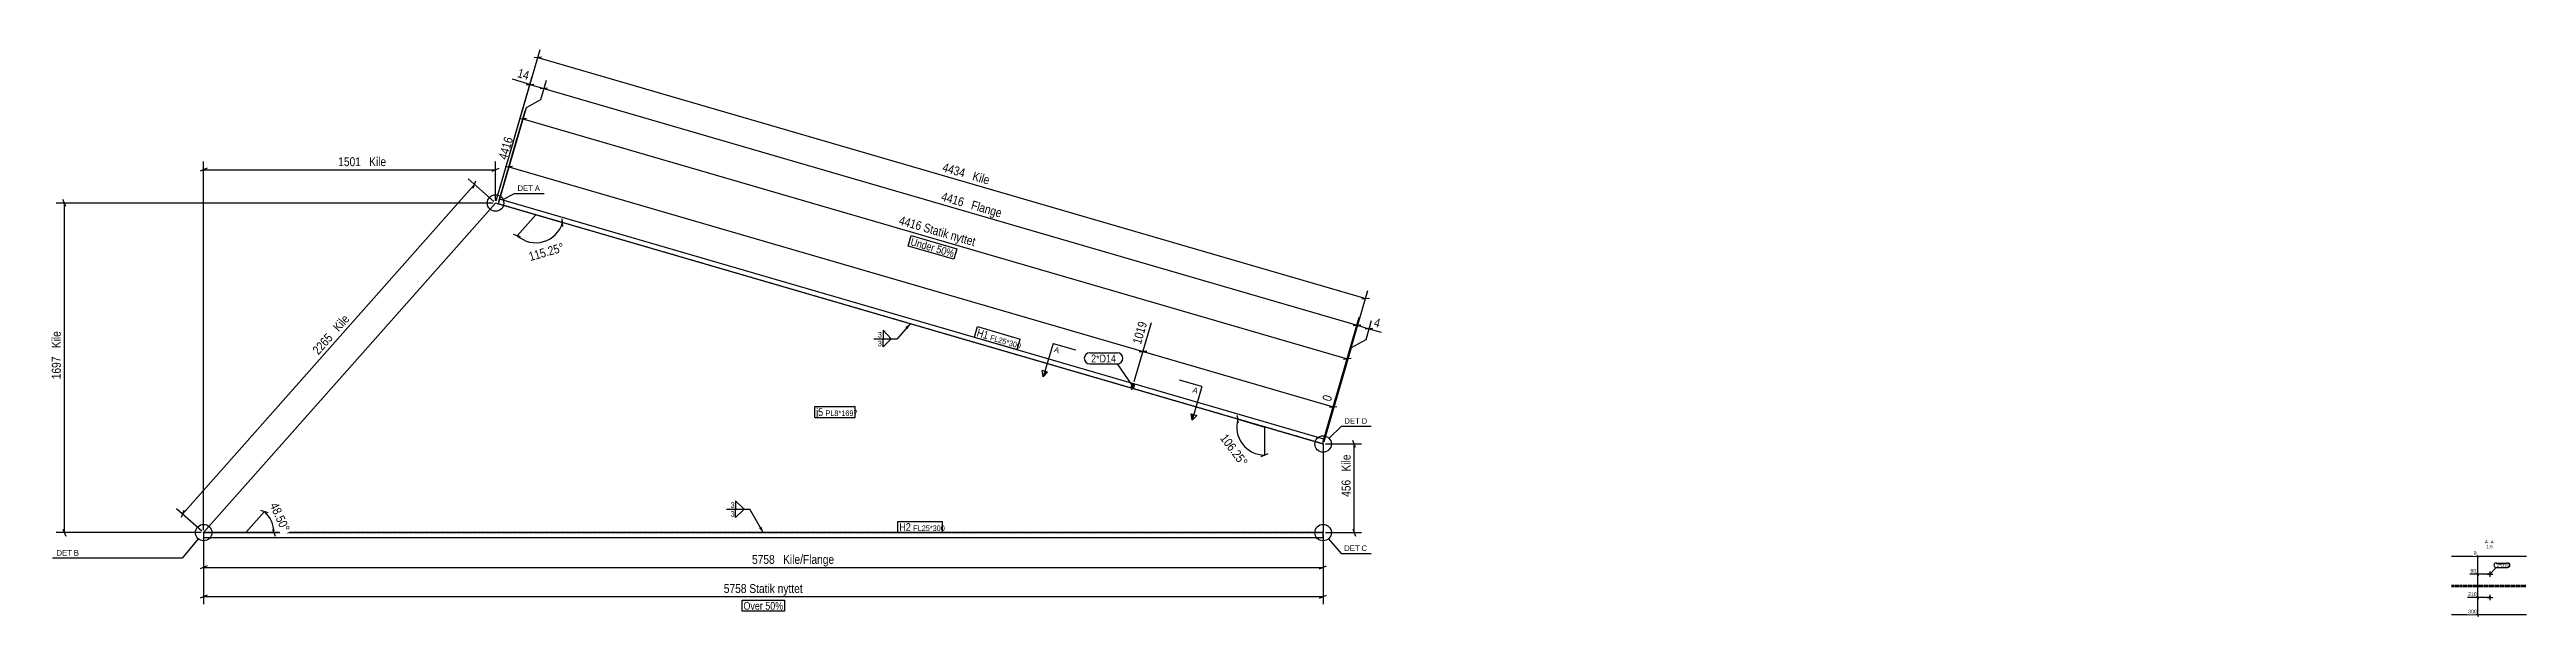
# Model space of a CAD drawing. Header units: millimetres. Extents: x 38 to 33286, y 8 to 2938.
# Drawn here: x 38 to 12777, y 20 to 2938 of the extents above; entities that cross this region are included whole.
import ezdxf

# ---------------------------------------------------------------- set-up
doc = ezdxf.new("R2010")
doc.units = ezdxf.units.MM
doc.linetypes.add('DXK_LINE_DOT2', pattern=[3.9198, 1.9599, -1.9599])
for name, color, linetype in [('MÅLSÆTNING', 7, 'Continuous'), ('STÅL', 7, 'Continuous'), ('TEKST', 7, 'Continuous')]:
    doc.layers.add(name, color=color, linetype=linetype)
doc.styles.add('Arial', font='ARIAL.TTF', dxfattribs={"height": 0.2})
doc.styles.add('Arial Narrow', font='ARIALN.TTF', dxfattribs={"height": 0.2})

msp = doc.modelspace()

# ---------------------------------------------------------------- hatches: boundary and pattern name
at = {"layer": 'STÅL', "linetype": 'Continuous'}
for points in [[(5620, 1216), (5607, 1220), (5600, 1196), (5613, 1192)], [(5620, 1216), (5607, 1220), (5600, 1196), (5613, 1192)], [(12589, 245, -1), (12589, 231, -1)], [(12589, 125, -1), (12589, 111, -1)]]:
    msp.add_hatch(color=96, dxfattribs=at).paths.add_polyline_path(points)
at = {"layer": 'TEKST', "linetype": 'Continuous'}
for color, points in [(3, [(4439, 1509), (4465, 1527), (4451, 1499)]), (30, [(5157, 1282), (5171, 1278), (5149, 1253)]), (30, [(5909, 1063), (5923, 1059), (5915, 1030)]), (3, [(3701, 481), (3709, 452), (3688, 474)])]:
    msp.add_hatch(color=color, dxfattribs=at).paths.add_polyline_path(points)

# ---------------------------------------------------------------- linework, layer by layer
at = {"layer": 'MÅLSÆTNING', "color": 7, "linetype": 'Continuous'}
for p, q in [((2335, 2160), (2562, 2938)), ((2569, 2899), (2531, 2896)), ((2550, 2898), (6807, 1657)), ((2564, 2680), (2489, 2639)), ((2564, 2680), (2489, 2639)), ((2490, 2756), (2529, 2760)), ((2509, 2758), (2581, 2738)), ((2600, 2739), (2561, 2736)), ((2600, 2739), (2561, 2736)), ((2592, 2778), (2564, 2680)), ((2592, 2778), (2564, 2680)), ((2489, 2639), (2349, 2156)), ((2356, 2180), (2485, 2623)), ((2492, 2584), (2453, 2580)), ((2349, 2156), (2444, 2483)), ((849, 2327), (813, 2312)), ((831, 464), (831, 2362)), ((2420, 2336), (2381, 2333)), ((122, 2130), (107, 2166)), ((2323, 2156), (2192, 2272)), ((2217, 2225), (2230, 2262)), ((2320, 2148), (72, 2148)), ((115, 452), (115, 2148)), ((2343, 2145), (2677, 2048)), ((2443, 1980), (2539, 2088)), ((2677, 2048), (2539, 2088)), ((2679, 2028), (2675, 2067)), ((2461, 1974), (2425, 1987)), ((6592, 919), (6818, 1698)), ((6787, 1655), (6826, 1659)), ((5617, 1230), (5705, 1533)), ((5617, 1230), (5705, 1533)), ((6835, 1542), (6807, 1444)), ((6807, 1444), (6732, 1403)), ((6743, 1517), (6782, 1521)), ((6743, 1517), (6782, 1521)), ((6763, 1519), (6824, 1501)), ((6843, 1503), (6804, 1499)), ((5681, 1386), (5642, 1382)), ((5642, 1382), (5681, 1386)), ((5662, 1384), (6640, 1099)), ((6693, 1345), (6732, 1349)), ((6595, 944), (6654, 1147)), ((6152, 1016), (6148, 1055)), ((6577, 911), (6150, 1036)), ((6150, 1036), (6288, 995)), ((6621, 1097), (6659, 1101)), ((6288, 851), (6288, 995)), ((6600, 908), (6786, 908)), ((6755, 890), (6741, 926)), ((6748, 452), (6748, 908)), ((6270, 844), (6306, 859)), ((822, 460), (691, 575)), ((729, 565), (716, 529)), ((1144, 560), (1048, 452)), ((1162, 553), (1125, 566)), ((819, 452), (72, 452)), ((107, 470), (122, 434)), ((831, 440), (831, 234)), ((831, 415), (831, 84)), ((843, 452), (1192, 452)), ((1192, 452), (1048, 452)), ((1185, 470), (1199, 434)), ((6588, 440), (6588, 234)), ((6588, 415), (6588, 84)), ((6600, 452), (6786, 452)), ((6741, 470), (6755, 434)), ((849, 280), (813, 265)), ((831, 272), (6588, 272)), ((6570, 265), (6606, 280)), ((849, 130), (813, 115)), ((6570, 115), (6606, 130)), ((12584, 238), (12485, 238)), ((12529, 230), (12523, 245)), ((831, 123), (6588, 123)), ((12584, 118), (12473, 118)), ((12584, 28), (12473, 28)), ((12529, 110), (12523, 125)), ((12523, 35), (12529, 20)), ((12526, 28), (12526, 118))]:
    msp.add_line(p, q, dxfattribs=at)
for centre, start, end in [((2539, 2088), 228.5, 343.7542), ((6288, 995), 163.7542, 270), ((1048, 452), 360, 48.5)]:
    msp.add_arc(centre, 144, start, end, dxfattribs=at)
at = {"layer": 'STÅL', "color": 2, "linetype": 'Continuous'}
for p, q in [((2352, 2168), (2345, 2144)), ((6592, 933), (2352, 2168)), ((2332, 2148), (831, 452)), ((2345, 2144), (2332, 2148)), ((6585, 909), (2345, 2144)), ((6592, 933), (6585, 909)), ((6585, 909), (6588, 908)), ((6588, 908), (6588, 452)), ((831, 452), (831, 427)), ((6588, 452), (831, 452)), ((831, 427), (6588, 427)), ((6588, 427), (6588, 452)), ((12777, 28), (12392, 28))]:
    msp.add_line(p, q, dxfattribs=at)
at = {"layer": 'STÅL', "color": 7, "linetype": 'DXK_LINE_DOT2'}
for p, q in [((6585, 909), (2345, 2144)), ((831, 452), (6588, 452)), ((12392, 182), (12777, 182)), ((12392, 174), (12777, 174))]:
    msp.add_line(p, q, dxfattribs=at)
at = {"layer": 'STÅL', "color": 96, "linetype": 'Continuous'}
for p, q in [((5600, 1196), (5607, 1220)), ((5600, 1196), (5607, 1220)), ((5604, 1186), (5613, 1218)), ((5604, 1186), (5613, 1218)), ((5613, 1192), (5620, 1216)), ((5613, 1192), (5620, 1216)), ((12575, 238), (12603, 238)), ((12589, 252), (12589, 224)), ((12589, 132), (12589, 104)), ((12575, 118), (12603, 118))]:
    msp.add_line(p, q, dxfattribs=at)
at = {"layer": 'TEKST', "color": 3, "linetype": 'Continuous'}
for p, q in [((2430, 2198), (2582, 2198)), ((4465, 1527), (4397, 1450)), ((6682, 1000), (6836, 1000)), ((3709, 452), (3640, 573)), ((720, 321), (53, 321)), ((6681, 345), (6835, 345))]:
    msp.add_line(p, q, dxfattribs=at)
at = {"layer": 'TEKST', "color": 30, "linetype": 'Continuous'}
for p, q in [((5149, 1253), (5143, 1286)), ((5171, 1278), (5143, 1286)), ((5149, 1253), (5171, 1278)), ((5909, 1063), (5938, 1055)), ((5915, 1030), (5909, 1063)), ((5938, 1055), (5915, 1030))]:
    msp.add_line(p, q, dxfattribs=at)
at = {"layer": 'TEKST', "color": 3, "linetype": 'Continuous'}
for centre in [(2332, 2148), (831, 452), (6588, 452)]:
    msp.add_circle(centre, 42.4, dxfattribs=at)

# ---------------------------------------------------------------- wipeouts: each hides what was drawn before it
at = {"color": 0}
msp.add_wipeout([(3561, 577), (3561, 612), (3538, 612), (3538, 577)], dxfattribs=at).dxf.layer = 'TEKST'
at = {"color": 0, "linetype": 'Continuous'}
msp.add_wipeout([(12576, 396), (12576, 413), (12563, 413), (12563, 396)], dxfattribs=at).dxf.layer = 'TEKST'

# ---------------------------------------------------------------- next in the draw order: linework, layer by layer
at = {"layer": 'TEKST', "color": 3, "linetype": 'Continuous'}
for p, q in [((3610, 573), (3567, 616)), ((3567, 616), (3567, 573)), ((3567, 573), (3610, 573))]:
    msp.add_line(p, q, dxfattribs=at)

# ---------------------------------------------------------------- next in the draw order: wipeouts: each hides what was drawn before it
at = {"color": 0}
for points, layer in [([(4746, 2267), (4765, 2331), (4634, 2370), (4615, 2305)], 'MÅLSÆTNING'), ([(106, 1368), (38, 1368), (38, 1232), (106, 1232)], 'MÅLSÆTNING'), ([(6166, 775), (6219, 815), (6096, 980), (6042, 939)], 'MÅLSÆTNING'), ([(6739, 733), (6672, 733), (6672, 626), (6739, 626)], 'MÅLSÆTNING'), ([(1230, 437), (1291, 464), (1219, 625), (1157, 598)], 'MÅLSÆTNING'), ([(3778, 281), (3778, 349), (3641, 349), (3641, 281)], 'MÅLSÆTNING'), ([(3922, 132), (3922, 199), (3497, 199), (3497, 132)], 'MÅLSÆTNING'), ([(4017, 1052), (4017, 1094), (3981, 1094), (3981, 1052)], 'TEKST'), ([(4468, 460), (4468, 502), (4409, 502), (4409, 460)], 'TEKST')]:
    msp.add_wipeout(points, dxfattribs=at).dxf.layer = layer
at = {"color": 0, "linetype": 'Continuous'}
for points, layer in [([(6648, 1159), (6583, 1177), (6569, 1131), (6634, 1112)], 'MÅLSÆTNING'), ([(12517, 122), (12517, 150), (12473, 150), (12473, 122)], 'MÅLSÆTNING'), ([(5939, 1167), (5947, 1196), (5922, 1203), (5914, 1174)], 'TEKST'), ([(6776, 357), (6776, 387), (6696, 387), (6696, 357)], 'TEKST'), ([(12588, 396), (12588, 413), (12581, 413), (12581, 396)], 'TEKST'), ([(154, 333), (154, 363), (74, 363), (74, 333)], 'TEKST')]:
    msp.add_wipeout(points, dxfattribs=at).dxf.layer = layer

# ---------------------------------------------------------------- next in the draw order: linework, layer by layer
at = {"layer": 'MÅLSÆTNING', "color": 7, "linetype": 'Continuous'}
for p, q in [((723, 547), (2224, 2244)), ((6588, 920), (6774, 1560)), ((6588, 920), (6774, 1560)), ((6732, 1403), (6592, 919)), ((6595, 944), (6724, 1388))]:
    msp.add_line(p, q, dxfattribs=at)
at = {"layer": 'TEKST', "color": 7, "linetype": 'Continuous'}
for q in [(5850, 1237), (5915, 1030)]:
    msp.add_line((5965, 1203), q, dxfattribs=at)
at = {"layer": 'TEKST', "color": 3, "linetype": 'Continuous'}
msp.add_line((6616, 420), (6681, 345), dxfattribs=at)

# ---------------------------------------------------------------- next in the draw order: texts
at = {"layer": 'MÅLSÆTNING', "color": 3, "linetype": 'Continuous', "style": 'Arial Narrow'}
msp.add_text('0', height=45.8, rotation=73.7569, dxfattribs=at).set_placement((6627, 1124))
at = {"layer": 'MÅLSÆTNING', "color": 3, "style": 'Arial Narrow'}
for s, rotation, p in [('106.25°', -53.1246, (6056, 937)), ('48.50°', -65.7526, (1170, 593))]:
    msp.add_text(s, height=45.8, rotation=rotation, dxfattribs=at).set_placement(p)
at = {"layer": 'MÅLSÆTNING', "color": 3, "linetype": 'Continuous', "style": 'Arial Narrow'}
msp.add_text('210', height=19.1, dxfattribs=at).set_placement((12477, 126))
at = {"layer": 'TEKST', "color": 3, "linetype": 'Continuous', "style": 'Arial'}
msp.add_text('A', height=28.7, rotation=-16.2434, dxfattribs=at).set_placement((5914, 1174))

# ---------------------------------------------------------------- next in the draw order: wipeouts: each hides what was drawn before it
at = {"color": 0}
for points, layer in [([(4865, 2242), (4878, 2288), (4794, 2313), (4781, 2267)], 'MÅLSÆTNING'), ([(96, 1489), (48, 1489), (48, 1401), (96, 1401)], 'MÅLSÆTNING'), ([(6729, 854), (6681, 854), (6681, 766), (6729, 766)], 'MÅLSÆTNING'), ([(4074, 291), (4074, 339), (3811, 339), (3811, 291)], 'MÅLSÆTNING'), ([(4017, 1052), (4017, 1094), (3981, 1094), (3981, 1052)], 'TEKST'), ([(4468, 460), (4468, 502), (4409, 502), (4409, 460)], 'TEKST')]:
    msp.add_wipeout(points, dxfattribs=at).dxf.layer = layer
at = {"color": 0, "linetype": 'Continuous'}
for points, layer in [([(3812, 55), (3812, 97), (3607, 97), (3607, 55)], 'MÅLSÆTNING'), ([(12517, 32), (12517, 60), (12473, 60), (12473, 32)], 'MÅLSÆTNING'), ([(3561, 532), (3561, 567), (3538, 567), (3538, 532)], 'TEKST'), ([(6814, 357), (6814, 387), (6785, 387), (6785, 357)], 'TEKST'), ([(12606, 396), (12606, 413), (12593, 413), (12593, 396)], 'TEKST'), ([(705, 333), (705, 363), (163, 363), (163, 333)], 'TEKST')]:
    msp.add_wipeout(points, dxfattribs=at).dxf.layer = layer

# ---------------------------------------------------------------- next in the draw order: linework, layer by layer
at = {"layer": 'MÅLSÆTNING', "color": 7, "linetype": 'Continuous'}
for p, q in [((12526, 118), (12526, 238)), ((12584, 118), (12473, 118)), ((12523, 125), (12529, 110))]:
    msp.add_line(p, q, dxfattribs=at)
at = {"layer": 'TEKST', "color": 3, "linetype": 'Continuous'}
for p, q in [((3520, 573), (3640, 573)), ((3567, 573), (3610, 573)), ((3610, 573), (3567, 530)), ((3567, 530), (3567, 573)), ((803, 419), (720, 321))]:
    msp.add_line(p, q, dxfattribs=at)
at = {"layer": 'TEKST', "color": 7, "linetype": 'Continuous'}
msp.add_line((4401, 453), (4401, 509), dxfattribs=at)

# ---------------------------------------------------------------- next in the draw order: texts
at = {"layer": 'MÅLSÆTNING', "color": 3, "linetype": 'Continuous', "style": 'Arial Narrow'}
msp.add_text('300', height=19.1, dxfattribs=at).set_placement((12477, 36))
at = {"layer": 'TEKST', "color": 3, "style": 'Arial Narrow'}
msp.add_text('3', height=28.6, dxfattribs=at).set_placement((3541, 579))
at = {"layer": 'TEKST', "color": 3, "linetype": 'Continuous', "style": 'Arial Narrow'}
msp.add_text('3', height=28.6, dxfattribs=at).set_placement((3541, 534))
at = {"layer": 'TEKST', "color": 96, "linetype": 'Continuous', "style": 'Arial'}
for s, p in [('DET', (6696, 357)), ('C', (6785, 357)), ('DET', (74, 333)), ('B', (163, 333))]:
    msp.add_text(s, height=28.7, dxfattribs=at).set_placement(p)

# ---------------------------------------------------------------- next in the draw order: wipeouts: each hides what was drawn before it
at = {"color": 0}
for points, layer in [([(4865, 2242), (4878, 2288), (4794, 2313), (4781, 2267)], 'MÅLSÆTNING'), ([(6881, 1494), (6899, 1558), (6853, 1572), (6834, 1507)], 'MÅLSÆTNING'), ([(96, 1489), (48, 1489), (48, 1401), (96, 1401)], 'MÅLSÆTNING'), ([(1512, 1452), (1461, 1497), (1371, 1395), (1422, 1350)], 'MÅLSÆTNING'), ([(6729, 854), (6681, 854), (6681, 766), (6729, 766)], 'MÅLSÆTNING'), ([(4074, 291), (4074, 339), (3811, 339), (3811, 291)], 'MÅLSÆTNING'), ([(4174, 1052), (4174, 1082), (4029, 1082), (4029, 1052)], 'TEKST'), ([(4623, 460), (4623, 490), (4480, 490), (4480, 460)], 'TEKST')]:
    msp.add_wipeout(points, dxfattribs=at).dxf.layer = layer
at = {"color": 0, "linetype": 'Continuous'}
for points, layer in [([(3812, 55), (3812, 97), (3607, 97), (3607, 55)], 'MÅLSÆTNING'), ([(6777, 1012), (6777, 1042), (6697, 1042), (6697, 1012)], 'TEKST'), ([(12598, 371), (12598, 388), (12571, 388), (12571, 371)], 'TEKST')]:
    msp.add_wipeout(points, dxfattribs=at).dxf.layer = layer

# ---------------------------------------------------------------- next in the draw order: linework, layer by layer
at = {"layer": 'MÅLSÆTNING', "color": 7, "linetype": 'Continuous'}
for p, q in [((2473, 2582), (6712, 1347)), ((6824, 1501), (6886, 1483)), ((6824, 1501), (6886, 1483))]:
    msp.add_line(p, q, dxfattribs=at)
msp.add_lwpolyline([(3600, 48), (3600, 104), (3819, 104), (3819, 48), (3600, 48)], close=True, dxfattribs=at)
at = {"layer": 'STÅL', "color": 2, "linetype": 'Continuous'}
msp.add_line((12777, 328), (12392, 328), dxfattribs=at)
at = {"layer": 'TEKST', "color": 3, "linetype": 'Continuous'}
msp.add_line((6619, 938), (6682, 1000), dxfattribs=at)
msp.add_circle((6588, 908), 42.4, dxfattribs=at)

# ---------------------------------------------------------------- next in the draw order: texts
at = {"layer": 'MÅLSÆTNING', "color": 3, "style": 'Arial Narrow'}
for s, rotation, p in [('4434', -16.2434, (4627, 2312)), ('Kile', -16.2434, (4781, 2267)), ('4', -16.2434, (6846, 1514)), ('Kile', 90.0002, (96, 1401)), ('1697', 90.0002, (96, 1241)), ('Kile', 90.0002, (6729, 766)), ('456', 90.0002, (6729, 636))]:
    msp.add_text(s, height=45.8, rotation=rotation, dxfattribs=at).set_placement(p)
for s, height, p in [('5758', 45.8, (3651, 291)), ('Kile/', 45.8, (3811, 291)), ('Flange', 45.8, (3913, 291)), ('5758 Statik nyttet', 45.81, (3506, 141))]:
    msp.add_text(s, height=height, dxfattribs=at).set_placement(p)
at = {"layer": 'MÅLSÆTNING', "color": 7, "linetype": 'Continuous', "style": 'Arial Narrow'}
msp.add_text('Over 50%', height=40.1, dxfattribs=at).set_placement((3607, 55))
at = {"layer": 'TEKST', "color": 3, "linetype": 'Continuous', "style": 'Arial Narrow'}
for s, p in [('A', (12563, 396)), ('1:5', (12571, 371)), ('-', (12581, 396)), ('A', (12593, 396))]:
    msp.add_text(s, height=16.7, dxfattribs=at).set_placement(p)

# ---------------------------------------------------------------- next in the draw order: wipeouts: each hides what was drawn before it
at = {"color": 0}
for points, layer in [([(1585, 1549), (1549, 1581), (1490, 1515), (1526, 1483)], 'MÅLSÆTNING'), ([(4174, 1052), (4174, 1082), (4029, 1082), (4029, 1052)], 'TEKST'), ([(4623, 460), (4623, 490), (4480, 490), (4480, 460)], 'TEKST')]:
    msp.add_wipeout(points, dxfattribs=at).dxf.layer = layer
at = {"color": 0, "linetype": 'Continuous'}
msp.add_wipeout([(6815, 1012), (6815, 1042), (6786, 1042), (6786, 1012)], dxfattribs=at).dxf.layer = 'TEKST'

# ---------------------------------------------------------------- next in the draw order: linework, layer by layer
at = {"layer": 'TEKST', "color": 7, "linetype": 'Continuous'}
for p, q in [((3974, 1101), (4181, 1101)), ((3974, 1044), (3974, 1101)), ((3974, 1044), (4181, 1044)), ((4181, 1044), (4181, 1101)), ((4401, 509), (4630, 509)), ((4401, 453), (4630, 453)), ((4630, 453), (4630, 509))]:
    msp.add_line(p, q, dxfattribs=at)

# ---------------------------------------------------------------- next in the draw order: texts
at = {"layer": 'TEKST', "color": 3, "style": 'Arial Narrow'}
for s, height, p in [('j5', 40.1, (3981, 1052)), ('PL8*1697', 28.6, (4029, 1052)), ('H2', 40.1, (4409, 460)), ('FL25*300', 28.6, (4480, 460))]:
    msp.add_text(s, height=height, dxfattribs=at).set_placement(p)
at = {"layer": 'TEKST', "color": 96, "linetype": 'Continuous', "style": 'Arial'}
for s, p in [('DET', (6697, 1012)), ('D', (6786, 1012))]:
    msp.add_text(s, height=28.7, dxfattribs=at).set_placement(p)

# ---------------------------------------------------------------- next in the draw order: wipeouts: each hides what was drawn before it
at = {"color": 0}
for points in [[(4799, 1914), (4818, 1978), (4410, 2097), (4391, 2033)], [(1585, 1549), (1549, 1581), (1490, 1515), (1526, 1483)]]:
    msp.add_wipeout(points, dxfattribs=at).dxf.layer = 'MÅLSÆTNING'
at = {"color": 0, "linetype": 'Continuous'}
msp.add_wipeout([(12517, 242), (12517, 270), (12485, 270), (12485, 242)], dxfattribs=at).dxf.layer = 'MÅLSÆTNING'

# ---------------------------------------------------------------- next in the draw order: linework, layer by layer
at = {"layer": 'MÅLSÆTNING', "color": 7, "linetype": 'Continuous'}
for p, q in [((12552, 328), (12505, 328)), ((12529, 320), (12523, 335)), ((12526, 238), (12526, 328)), ((12584, 238), (12485, 238)), ((12523, 245), (12529, 230))]:
    msp.add_line(p, q, dxfattribs=at)

# ---------------------------------------------------------------- next in the draw order: texts
at = {"layer": 'MÅLSÆTNING', "color": 3, "style": 'Arial Narrow'}
for s, p in [('Kile', (1526, 1483)), ('2265', (1421, 1364))]:
    msp.add_text(s, height=45.8, rotation=48.5009, dxfattribs=at).set_placement(p)
at = {"layer": 'MÅLSÆTNING', "color": 3, "linetype": 'Continuous', "style": 'Arial Narrow'}
msp.add_text('90', height=19.1, dxfattribs=at).set_placement((12489, 246))

# ---------------------------------------------------------------- next in the draw order: wipeouts: each hides what was drawn before it
at = {"color": 0, "linetype": 'Continuous'}
msp.add_wipeout([(4684, 1868), (4696, 1908), (4475, 1972), (4463, 1932)], dxfattribs=at).dxf.layer = 'MÅLSÆTNING'

# ---------------------------------------------------------------- next in the draw order: wipeouts: each hides what was drawn before it
for points in [[(4684, 1868), (4696, 1908), (4475, 1972), (4463, 1932)], [(12521, 332), (12521, 360), (12501, 360), (12501, 332)]]:
    msp.add_wipeout(points, dxfattribs=at).dxf.layer = 'MÅLSÆTNING'
at = {"color": 0}
msp.add_wipeout([(12677, 275), (12677, 292), (12624, 292), (12624, 275)], dxfattribs=at).dxf.layer = 'TEKST'

# ---------------------------------------------------------------- next in the draw order: linework, layer by layer
at = {"layer": 'MÅLSÆTNING', "color": 7, "linetype": 'Continuous'}
msp.add_line((2581, 2738), (6763, 1519), dxfattribs=at)
msp.add_lwpolyline([(4454, 1927), (4470, 1981), (4705, 1913), (4689, 1859), (4454, 1927)], close=True, dxfattribs=at)

# ---------------------------------------------------------------- next in the draw order: texts
at = {"layer": 'MÅLSÆTNING', "color": 3, "style": 'Arial Narrow'}
msp.add_text('4416 Statik nyttet', height=45.81, rotation=-16.2434, dxfattribs=at).set_placement((4403, 2039))
at = {"layer": 'MÅLSÆTNING', "color": 7, "linetype": 'Continuous', "style": 'Arial Narrow'}
msp.add_text('Under 50%', height=40.1, rotation=-16.2434, dxfattribs=at).set_placement((4463, 1932))
at = {"layer": 'MÅLSÆTNING', "color": 3, "linetype": 'Continuous', "style": 'Arial Narrow'}
msp.add_text('0', height=19.1, dxfattribs=at).set_placement((12505, 336))

# ---------------------------------------------------------------- next in the draw order: wipeouts: each hides what was drawn before it
at = {"color": 0}
msp.add_wipeout([(12677, 275), (12677, 292), (12624, 292), (12624, 275)], dxfattribs=at).dxf.layer = 'TEKST'

# ---------------------------------------------------------------- next in the draw order: linework, layer by layer
at = {"layer": 'TEKST', "color": 7, "linetype": 'Continuous'}
for p, q in [((12589, 238), (12621, 272)), ((12621, 295), (12680, 295)), ((12621, 272), (12680, 272))]:
    msp.add_line(p, q, dxfattribs=at)
for centre, radius, start, end in [((12621, 284), 11.8, 90, 270), ((12680, 284), 11.7, 270, 90)]:
    msp.add_arc(centre, radius, start, end, dxfattribs=at)

# ---------------------------------------------------------------- next in the draw order: texts
at = {"layer": 'TEKST', "color": 3, "style": 'Arial Narrow'}
msp.add_text('2*D14', height=16.7, dxfattribs=at).set_placement((12624, 275))

# ---------------------------------------------------------------- next in the draw order: wipeouts: each hides what was drawn before it
at = {"color": 0}
msp.add_wipeout([(4739, 2118), (4758, 2182), (4627, 2220), (4609, 2156)], dxfattribs=at).dxf.layer = 'MÅLSÆTNING'

# ---------------------------------------------------------------- next in the draw order: wipeouts: each hides what was drawn before it
msp.add_wipeout([(4928, 2073), (4942, 2119), (4787, 2164), (4774, 2118)], dxfattribs=at).dxf.layer = 'MÅLSÆTNING'

# ---------------------------------------------------------------- next in the draw order: wipeouts: each hides what was drawn before it
msp.add_wipeout([(4928, 2073), (4942, 2119), (4787, 2164), (4774, 2118)], dxfattribs=at).dxf.layer = 'MÅLSÆTNING'

# ---------------------------------------------------------------- next in the draw order: linework, layer by layer
at = {"layer": 'MÅLSÆTNING', "color": 7, "linetype": 'Continuous'}
msp.add_line((2401, 2334), (5662, 1384), dxfattribs=at)

# ---------------------------------------------------------------- next in the draw order: texts
at = {"layer": 'MÅLSÆTNING', "color": 3, "style": 'Arial Narrow'}
for s, p in [('4416', (4621, 2162)), ('Flange', (4774, 2118))]:
    msp.add_text(s, height=45.8, rotation=-16.2434, dxfattribs=at).set_placement(p)

# ---------------------------------------------------------------- next in the draw order: wipeouts: each hides what was drawn before it
at = {"color": 0, "linetype": 'Continuous'}
for points, layer in [([(2435, 2487), (2370, 2505), (2332, 2375), (2397, 2356)], 'MÅLSÆTNING'), ([(5696, 1536), (5631, 1555), (5593, 1424), (5658, 1406)], 'MÅLSÆTNING'), ([(5227, 1374), (5236, 1403), (5210, 1411), (5202, 1382)], 'TEKST')]:
    msp.add_wipeout(points, dxfattribs=at).dxf.layer = layer
at = {"color": 0}
for points, layer in [([(2702, 1894), (2683, 1959), (2485, 1902), (2504, 1837)], 'MÅLSÆTNING'), ([(4318, 1454), (4318, 1489), (4295, 1489), (4295, 1454)], 'TEKST'), ([(4861, 1446), (4872, 1486), (4816, 1503), (4804, 1463)], 'TEKST'), ([(5523, 1328), (5523, 1370), (5395, 1370), (5395, 1328)], 'TEKST')]:
    msp.add_wipeout(points, dxfattribs=at).dxf.layer = layer

# ---------------------------------------------------------------- next in the draw order: linework, layer by layer
at = {"layer": 'MÅLSÆTNING', "color": 7, "linetype": 'Continuous'}
for p, q in [((2335, 2160), (2521, 2799)), ((2489, 2639), (2349, 2156)), ((831, 2319), (2332, 2319)), ((2314, 2312), (2350, 2327)), ((2332, 2160), (2332, 2362))]:
    msp.add_line(p, q, dxfattribs=at)
at = {"layer": 'TEKST', "color": 3, "linetype": 'Continuous'}
for p, q in [((4367, 1450), (4325, 1493)), ((4325, 1493), (4325, 1450)), ((4325, 1450), (4367, 1450))]:
    msp.add_line(p, q, dxfattribs=at)
at = {"layer": 'TEKST', "color": 7, "linetype": 'Continuous'}
for q in [(5149, 1253), (5314, 1393)]:
    msp.add_line((5199, 1426), q, dxfattribs=at)

# ---------------------------------------------------------------- next in the draw order: texts
at = {"layer": 'MÅLSÆTNING', "color": 3, "linetype": 'Continuous', "style": 'Arial Narrow'}
for s, p in [('4416', (2390, 2368)), ('1019', (5651, 1418))]:
    msp.add_text(s, height=45.8, rotation=73.7569, dxfattribs=at).set_placement(p)
at = {"layer": 'MÅLSÆTNING', "color": 3, "style": 'Arial Narrow'}
msp.add_text('115.25°', height=45.8, rotation=16.1288, dxfattribs=at).set_placement((2511, 1849))
at = {"layer": 'TEKST', "color": 3, "linetype": 'Continuous', "style": 'Arial'}
msp.add_text('A', height=28.7, rotation=-16.2434, dxfattribs=at).set_placement((5202, 1382))

# ---------------------------------------------------------------- next in the draw order: wipeouts: each hides what was drawn before it
at = {"color": 0}
for points in [[(4861, 1446), (4872, 1486), (4816, 1503), (4804, 1463)], [(5523, 1328), (5523, 1370), (5395, 1370), (5395, 1328)]]:
    msp.add_wipeout(points, dxfattribs=at).dxf.layer = 'TEKST'

# ---------------------------------------------------------------- next in the draw order: linework, layer by layer
at = {"layer": 'TEKST', "color": 7, "linetype": 'Continuous'}
for p, q in [((5388, 1377), (5530, 1377)), ((5388, 1321), (5530, 1321)), ((5610, 1206), (5530, 1321))]:
    msp.add_line(p, q, dxfattribs=at)
for centre, start, end in [((5388, 1349), 90, 270), ((5530, 1349), 270, 90)]:
    msp.add_arc(centre, 28.2, start, end, dxfattribs=at)

# ---------------------------------------------------------------- next in the draw order: texts
at = {"layer": 'TEKST', "color": 3, "style": 'Arial Narrow'}
msp.add_text('2*D14', height=40.1, dxfattribs=at).set_placement((5395, 1328))

# ---------------------------------------------------------------- next in the draw order: wipeouts: each hides what was drawn before it
at = {"color": 0}
for points, layer in [([(2504, 2769), (2523, 2834), (2448, 2855), (2429, 2791)], 'MÅLSÆTNING'), ([(1649, 2328), (1649, 2396), (1513, 2396), (1513, 2328)], 'MÅLSÆTNING'), ([(5009, 1403), (5018, 1432), (4881, 1471), (4873, 1443)], 'TEKST')]:
    msp.add_wipeout(points, dxfattribs=at).dxf.layer = layer
at = {"color": 0, "linetype": 'Continuous'}
for points in [[(2525, 2210), (2525, 2240), (2445, 2240), (2445, 2210)], [(4318, 1409), (4318, 1444), (4295, 1444), (4295, 1409)]]:
    msp.add_wipeout(points, dxfattribs=at).dxf.layer = 'TEKST'

# ---------------------------------------------------------------- next in the draw order: linework, layer by layer
at = {"layer": 'MÅLSÆTNING', "color": 7, "linetype": 'Continuous'}
msp.add_line((2509, 2758), (2419, 2785), dxfattribs=at)
msp.add_line((2509, 2758), (2419, 2785), dxfattribs=at)
at = {"layer": 'TEKST', "color": 3, "linetype": 'Continuous'}
for p, q in [((2370, 2167), (2430, 2198)), ((4277, 1450), (4397, 1450)), ((4325, 1450), (4367, 1450)), ((4367, 1450), (4325, 1408)), ((4325, 1408), (4325, 1450))]:
    msp.add_line(p, q, dxfattribs=at)

# ---------------------------------------------------------------- next in the draw order: texts
at = {"layer": 'MÅLSÆTNING', "color": 3, "style": 'Arial Narrow'}
msp.add_text('14', height=45.8, rotation=-16.2434, dxfattribs=at).set_placement((2441, 2797))
at = {"layer": 'TEKST', "color": 3, "style": 'Arial Narrow'}
msp.add_text('3', height=28.6, dxfattribs=at).set_placement((4298, 1456))
at = {"layer": 'TEKST', "color": 3, "linetype": 'Continuous', "style": 'Arial Narrow'}
msp.add_text('3', height=28.6, dxfattribs=at).set_placement((4298, 1411))

# ---------------------------------------------------------------- next in the draw order: wipeouts: each hides what was drawn before it
at = {"color": 0}
for points, layer in [([(1770, 2338), (1770, 2386), (1682, 2386), (1682, 2338)], 'MÅLSÆTNING'), ([(5009, 1403), (5018, 1432), (4881, 1471), (4873, 1443)], 'TEKST')]:
    msp.add_wipeout(points, dxfattribs=at).dxf.layer = layer
at = {"color": 0, "linetype": 'Continuous'}
msp.add_wipeout([(2561, 2210), (2561, 2240), (2534, 2240), (2534, 2210)], dxfattribs=at).dxf.layer = 'TEKST'

# ---------------------------------------------------------------- next in the draw order: linework, layer by layer
at = {"layer": 'TEKST', "color": 7, "linetype": 'Continuous'}
for p, q in [((4795, 1458), (4811, 1512)), ((4795, 1458), (5014, 1394)), ((4811, 1512), (5030, 1448)), ((5014, 1394), (5030, 1448))]:
    msp.add_line(p, q, dxfattribs=at)

# ---------------------------------------------------------------- next in the draw order: texts
at = {"layer": 'TEKST', "color": 96, "linetype": 'Continuous', "style": 'Arial'}
for s, p in [('DET', (2445, 2210)), ('A', (2534, 2210))]:
    msp.add_text(s, height=28.7, dxfattribs=at).set_placement(p)
at = {"layer": 'TEKST', "color": 3, "style": 'Arial Narrow'}
for s, height, p in [('H1', 40.1, (4804, 1463)), ('FL25*300', 28.6, (4873, 1443))]:
    msp.add_text(s, height=height, rotation=-16.2434, dxfattribs=at).set_placement(p)

# ---------------------------------------------------------------- next in the draw order: wipeouts: each hides what was drawn before it
at = {"color": 0}
msp.add_wipeout([(1770, 2338), (1770, 2386), (1682, 2386), (1682, 2338)], dxfattribs=at).dxf.layer = 'MÅLSÆTNING'

# ---------------------------------------------------------------- next in the draw order: texts
at = {"layer": 'MÅLSÆTNING', "color": 3, "style": 'Arial Narrow'}
for s, p in [('1501', (1523, 2338)), ('Kile', (1682, 2338))]:
    msp.add_text(s, height=45.8, dxfattribs=at).set_placement(p)

doc.saveas('drawing.dxf')
